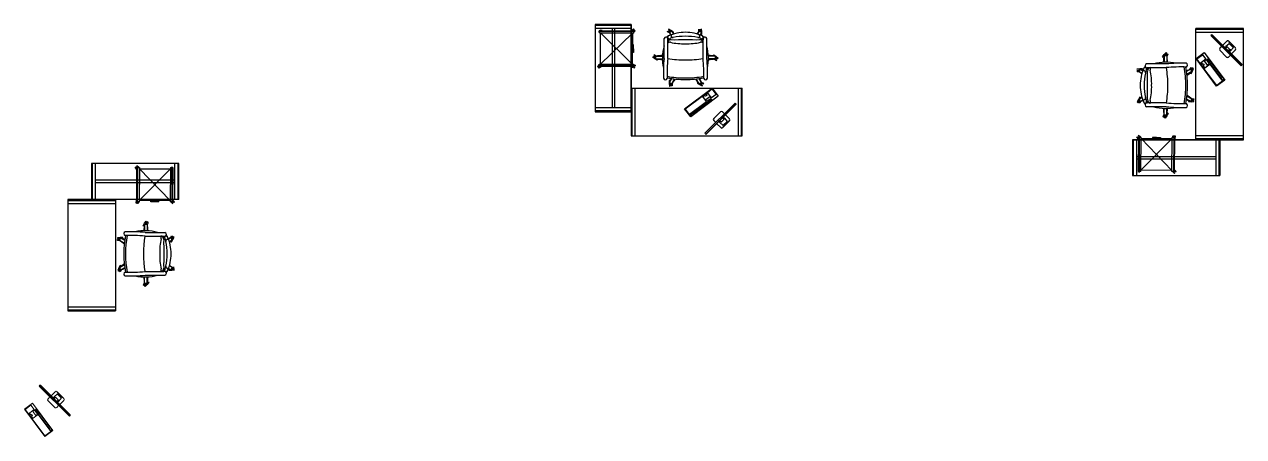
# Model space of a CAD drawing. Header units: inches. Extents: x 327481 to 195042051, y -335014 to 44773228.
# Drawn here: x 368519 to 369045, y -329409 to -329231 of the extents above; entities that cross this region are included whole.
import ezdxf

# ---------------------------------------------------------------- set-up
doc = ezdxf.new("R2010")
doc.units = ezdxf.units.IN
doc.header["$MEASUREMENT"] = 0
doc.layers.add('cad-block.com', color=250, linetype='Continuous')
doc.layers.add('furniture', color=251, linetype='Continuous', lineweight=13)

# ---------------------------------------------------------------- blocks, each defined once
blk = doc.blocks.new('furn040')
at = {"color": 0, "linetype": 'ByBlock', "ltscale": 100}
for p, q in [((-1394, 0), (-1394, -600)), ((-1394, 0), (-1394, -600)), ((6, 0), (-1394, 0)), ((6, 0), (-1394, 0)), ((-1382, 0), (-1382, -600)), ((-1344, 0), (-1344, -600)), ((-44, 0), (-44, -600)), ((-6, 0), (-6, -600)), ((6, -600), (6, 0)), ((-1089, -496), (-744, -238)), ((-957, -407), (-773, -270)), ((-763, -283), (-948, -420)), ((-944, -426), (-730, -267)), ((-773, -270), (-763, -283)), ((-755, -259), (-744, -250)), ((-747, -270), (-755, -259)), ((-735, -262), (-747, -270)), ((-744, -238), (-668, -340)), ((-744, -250), (-735, -262)), ((-730, -267), (-676, -339)), ((456, -300), (6, -300)), ((6, -300), (456, -300)), ((6, -300), (6, -700)), ((6, -700), (6, -300)), ((416, -300), (446, -300)), ((456, -700), (456, -300)), ((-668, -340), (-1014, -597)), ((-1013, -450), (-967, -415)), ((-1004, -462), (-1013, -450)), ((-958, -427), (-1004, -462)), ((-1001, -470), (-949, -432)), ((-933, -454), (-985, -492)), ((-967, -415), (-958, -427)), ((-948, -420), (-957, -407)), ((-949, -432), (-933, -454)), ((-890, -499), (-944, -426)), ((-676, -339), (-890, -499)), ((6, -312), (456, -312)), ((6, -350), (456, -350)), ((6, -410), (6, -440)), ((216, -700), (216, -350)), ((246, -700), (246, -350)), ((6, -600), (-1394, -600)), ((-1014, -597), (-1089, -496)), ((-1063, -517), (-1007, -475)), ((-1010, -588), (-1063, -517)), ((-954, -546), (-1010, -588)), ((-1007, -475), (-954, -546)), ((-985, -492), (-1001, -470)), ((-956, -531), (-939, -518)), ((-950, -540), (-956, -531)), ((-900, -503), (-950, -540)), ((-947, -508), (-932, -497)), ((-939, -518), (-947, -508)), ((-932, -497), (-924, -507)), ((-924, -507), (-907, -494)), ((-907, -494), (-900, -503)), ((-904, -660), (-898, -649)), ((-877, -675), (-904, -660)), ((-898, -649), (-888, -655)), ((-888, -629), (-893, -639)), ((-893, -639), (-883, -645)), ((-856, -643), (-888, -629)), ((-888, -655), (-878, -660)), ((-883, -645), (-873, -650)), ((-880, -669), (-850, -652)), ((-880, -669), (-852, -718)), ((-826, -661), (-856, -643)), ((-850, -652), (-814, -714)), ((-838, -668), (-832, -671)), ((-832, -671), (-826, -661)), ((-506, -652), (-542, -714)), ((-510, -626), (-499, -626)), ((-510, -657), (-510, -626)), ((-506, -652), (-476, -669)), ((-476, -669), (-505, -718)), ((-499, -626), (-498, -637)), ((-498, -637), (-498, -649)), ((-487, -625), (-487, -637)), ((-476, -625), (-487, -625)), ((-487, -637), (-486, -648)), ((-484, -688), (-484, -695)), ((-484, -695), (-473, -694)), ((-472, -659), (-476, -625)), ((-473, -694), (-472, -659)), ((6, -1400), (6, -700)), ((6, -700), (6, -1400)), ((216, -1350), (216, -700)), ((246, -1350), (246, -700)), ((456, -1400), (456, -700)), ((-47, -887), (-44, -876)), ((-23, -895), (-47, -887)), ((-44, -876), (-34, -879)), ((-38, -856), (-41, -866)), ((-41, -866), (-31, -869)), ((-8, -863), (-38, -856)), ((-34, -879), (-24, -882)), ((-31, -869), (-23, -871)), ((-23, -870), (407, -872)), ((-23, -900), (-23, -870)), ((-23, -880), (407, -882)), ((407, -902), (-23, -900)), ((-10, -1290), (-8, -900)), ((392, -902), (-10, -1290)), ((12, -870), (-8, -863)), ((-8, -900), (390, -1292)), ((380, -872), (407, -848)), ((392, -902), (390, -1292)), ((406, -863), (399, -870)), ((414, -856), (406, -863)), ((414, -871), (406, -878)), ((407, -848), (414, -856)), ((407, -894), (429, -871)), ((407, -872), (407, -902)), ((407, -894), (407, -894)), ((421, -864), (414, -871)), ((429, -871), (421, -864)), ((-1089, -975), (-1082, -966)), ((-1064, -998), (-1089, -975)), ((-1082, -966), (-1073, -973)), ((-1067, -948), (-1074, -957)), ((-1074, -957), (-1066, -964)), ((-1073, -973), (-1065, -980)), ((-1044, -965), (-1067, -948)), ((-1066, -964), (-1057, -972)), ((-1036, -1019), (-1064, -998)), ((-1052, -1001), (-1052, -966)), ((-1052, -966), (-968, -966)), ((-1052, -1001), (-968, -1001)), ((-1038, -1003), (-1029, -1011)), ((-1038, -1003), (-1038, -1003)), ((-1029, -1011), (-1036, -1019)), ((-948, -973), (-948, -1222)), ((-900, -973), (-900, -1208)), ((-456, -973), (-456, -1208)), ((-409, -973), (-409, -1222)), ((-305, -966), (-388, -966)), ((-305, -1001), (-388, -1001)), ((-331, -960), (-324, -950)), ((-325, -964), (-331, -960)), ((-324, -950), (-294, -968)), ((-311, -1002), (-285, -1017)), ((-305, -966), (-305, -1001)), ((-288, -1001), (-298, -995)), ((-294, -968), (-266, -988)), ((-282, -991), (-291, -985)), ((-279, -1007), (-288, -1001)), ((-285, -1017), (-279, -1007)), ((-272, -998), (-282, -991)), ((-266, -988), (-272, -998)), ((-24, -1045), (-9, -1045)), ((-24, -1095), (-24, -1045)), ((-24, -1095), (-24, -1095)), ((-24, -1095), (-24, -1095)), ((-24, -1095), (-24, -1145)), ((-24, -1145), (-9, -1145)), ((-884, -1273), (-884, -1308)), ((-872, -1273), (-884, -1273)), ((-884, -1308), (-881, -1343)), ((-880, -1299), (-862, -1268)), ((-850, -1316), (-880, -1299)), ((-872, -1280), (-872, -1273)), ((-870, -1331), (-870, -1319)), ((-869, -1342), (-870, -1331)), ((-858, -1330), (-859, -1319)), ((-858, -1342), (-858, -1330)), ((-850, -1316), (-829, -1279)), ((-846, -1311), (-846, -1341)), ((-525, -1296), (-530, -1307)), ((-530, -1307), (-500, -1324)), ((-506, -1316), (-528, -1279)), ((-519, -1300), (-525, -1296)), ((-476, -1299), (-506, -1316)), ((-500, -1324), (-469, -1339)), ((-476, -1299), (-494, -1268)), ((-474, -1323), (-483, -1318)), ((-479, -1293), (-453, -1308)), ((-468, -1313), (-478, -1308)), ((-463, -1328), (-474, -1323)), ((-469, -1339), (-463, -1328)), ((-458, -1318), (-468, -1313)), ((-453, -1308), (-458, -1318)), ((-25, -1298), (-47, -1321)), ((-47, -1321), (-39, -1328)), ((-39, -1328), (-32, -1321)), ((-32, -1321), (-25, -1314)), ((-32, -1336), (-24, -1328)), ((-25, -1343), (-32, -1336)), ((405, -1292), (-25, -1290)), ((-25, -1320), (-25, -1290)), ((405, -1312), (-25, -1310)), ((2, -1320), (-25, -1343)), ((405, -1322), (-25, -1320)), ((-24, -1328), (-17, -1321)), ((6, -1350), (456, -1350)), ((370, -1322), (389, -1328)), ((405, -1292), (405, -1322)), ((413, -1322), (405, -1320)), ((416, -1312), (406, -1310)), ((6, -1388), (456, -1388)), ((6, -1400), (456, -1400))]:
    blk.add_line(p, q, dxfattribs=at)
at = {"color": 0, "linetype": 'ByBlock'}
for p, q in [((-1314, -394), (-941, -20)), ((-1160, -134), (-1158, -136)), ((-1159, -134), (-1157, -136)), ((-1112, -166), (-1154, -129)), ((-1123, -102), (-1073, -152)), ((-933, -21), (-941, -20)), ((-1233, -211), (-1182, -262)), ((-1169, -222), (-1205, -180)), ((-1201, -175), (-1199, -177)), ((-1200, -175), (-1199, -176)), ((-1168, -276), (-1144, -300)), ((-1165, -204), (-1144, -224)), ((-1165, -204), (-1149, -220)), ((-1165, -204), (-1165, -204)), ((-1163, -206), (-1129, -172)), ((-1131, -170), (-1130, -169)), ((-1131, -170), (-1110, -190)), ((-1130, -169), (-1115, -185)), ((-1059, -167), (-1034, -191)), ((-1313, -401), (-1314, -394))]:
    blk.add_line(p, q, dxfattribs=at)
for points in [[(-1303, -411), (-923, -31), (-933, -21), (-1313, -401), (-1303, -411)], [(-1233, -187), (-1148, -102)], [(-1205, -180), (-1154, -129)], [(-1199, -177), (-1157, -136)], [(-1199, -176), (-1158, -136)], [(-1119, -300), (-1034, -215)]]:
    blk.add_lwpolyline(points, dxfattribs=at)
for points in [[(-1169, -222, 0.263666), (-1159, -227), (-1156, -226), (-1149, -220)], [(-1112, -166, -0.263666), (-1107, -175), (-1108, -179), (-1115, -185)]]:
    blk.add_lwpolyline(points, format="xyb", dxfattribs=at)
for centre, radius in [((-1190, -150), 1.73), ((-1180, -139), 1.73), ((-1170, -129), 1.73), ((-1159, -119), 1.73), ((-1230, -190), 1.73), ((-1220, -180), 1.73), ((-1210, -170), 1.73), ((-1200, -160), 1.73), ((-1144, -242), 1.14), ((-1093, -191), 1.14)]:
    blk.add_circle(centre, radius, dxfattribs=at)
at = {"color": 0, "linetype": 'ByBlock', "ltscale": 100}
blk.add_circle((191, -1096), 5, dxfattribs=at)
at = {"color": 0, "linetype": 'ByBlock', "ltscale": 0.7}
blk.add_circle((191, -1096), 5, dxfattribs=at)
at = {"color": 0, "linetype": 'ByBlock'}
for centre, start, end in [((-1135, -114), 45, 135), ((-1220, -199), 135, 225), ((-1131, -288), 225, 315), ((-1046, -203), 315, 45)]:
    blk.add_arc(centre, 17.2, start, end, dxfattribs=at)
at = {"color": 0, "linetype": 'ByBlock', "ltscale": 100}
for centre, radius, start, end in [((-931, -730), 25, 23.3646, 166.0119), ((1175, -781), 2131, 178.4583, 185.1431), ((1253, -780), 2162, 178.4274, 185.1186), ((-678, -2045), 1318, 90, 100.0809), ((-678, -2045), 1338, 90, 99.9112), ((1031, 124), 2069, 202.5522, 204.0646), ((-865, -660), 13.3, 30, 210), ((-865, -660), 5.78, 30, 210), ((-2492, -1909), 2069, 35.3389, 37.4478), ((-678, -2045), 1338, 80.0888, 90), ((-678, -2045), 1318, 79.9191, 90), ((1136, -1909), 2069, 142.5522, 144.6611), ((-491, -660), 13.3, 330, 150), ((-2387, 124), 2069, 335.9354, 337.4478), ((-491, -660), 5.78, 330, 150), ((-2610, -780), 2162, 354.8814, 1.5726), ((-425, -730), 25, 13.9881, 156.6354), ((-2531, -781), 2131, 354.8569, 1.5417), ((-366, -974), 602, 167.935, 195.1126), ((-990, -974), 602, 344.8874, 12.065), ((-12, -880), 12.1, 154.715, 204.8272), ((-12, -880), 12.1, 55.7375, 123.8046), ((395, -882), 12.1, 55.7375, 123.8046), ((-1052, -984), 13.3, 90, 270), ((-1052, -984), 5.78, 90, 270), ((-784, -3018), 2069, 95.1232, 97.4478), ((-784, 1050), 2069, 262.5522, 264.9), ((-678, -2271), 1318, 90, 99.7142), ((-678, -2271), 1318, 80.2858, 90), ((-573, 1050), 2069, 275.1, 277.4478), ((-573, -3018), 2069, 82.5522, 84.8768), ((-305, -984), 13.3, 270, 90), ((-305, -984), 5.78, 270, 90), ((-923, -1216), 25, 193.9881, 271.9852), ((-925, -1216), 25.7, 268.5806, 17.7975), ((-882, -1239), 20.1, 67.8258, 236.3114), ((-877, -1148), 28.4, 210.9998, 288.2701), ((-846, -1178), 54.2, 179.478, 228.8422), ((-859, -1165), 43, 196.9411, 273.1092), ((-821, -1142), 94.8, 235.4751, 262.4619), ((-701, -1942), 785, 88.3552, 102.2414), ((-802, -3862), 2654, 87.3318, 91.193), ((-555, -3862), 2654, 88.807, 92.6682), ((-655, -1942), 785, 77.7586, 91.6448), ((-536, -1142), 94.8, 277.5381, 304.5249), ((-497, -1165), 43, 266.8908, 343.0589), ((-480, -1148), 28.4, 251.7299, 329.0002), ((-474, -1239), 20.1, 303.6886, 112.1742), ((-510, -1178), 54.2, 311.1578, 0.522), ((-431, -1216), 25.7, 162.2025, 271.4194), ((-433, -1216), 25, 268.0148, 346.0119), ((-874, -1224), 36.8, 198.6123, 238.7576), ((-679, -774), 527, 245.9635, 270.0368), ((1031, -2092), 2069, 156.4846, 157.4478), ((-865, -1307), 13.3, 150, 330), ((-865, -1307), 5.78, 150, 330), ((-841, -1255), 20.1, 67.8258, 236.3114), ((-2492, -58), 2069, 322.5522, 323.7681), ((-667, -325), 926, 259.6746, 269.3108), ((-689, -325), 926, 270.6892, 280.3254), ((-678, -774), 527, 269.9632, 294.0365), ((1136, -58), 2069, 216.2319, 217.4478), ((-516, -1255), 20.1, 303.6886, 112.1742), ((-491, -1307), 13.3, 210, 30), ((-491, -1307), 5.78, 210, 30), ((-2387, -2092), 2069, 22.5522, 23.5154), ((-482, -1224), 36.8, 301.2424, 341.3877), ((-13, -1310), 12.1, 235.7375, 303.8046), ((394, -1312), 12.1, 235.7375, 303.8046), ((394, -1312), 12.1, 334.715, 24.8272)]:
    blk.add_arc(centre, radius, start, end, dxfattribs=at)
blk = doc.blocks.new('sdfghj')
at = {"color": 0, "linetype": 'ByBlock', "ltscale": 100}
for p, q in [((368545.64, -329393.89), (368549.12, -329391.3)), ((368549.12, -329391.3), (368557.95, -329403.15)), ((368554.47, -329405.75), (368545.64, -329393.89)), ((368546.05, -329393.9), (368546.44, -329393.61)), ((368546.34, -329394.29), (368546.05, -329393.9)), ((368546.73, -329394), (368546.34, -329394.29)), ((368546.44, -329393.61), (368546.73, -329394)), ((368546.61, -329393.42), (368549.1, -329391.56)), ((368552.07, -329400.75), (368546.61, -329393.42)), ((368546.73, -329394.89), (368547.15, -329394.57)), ((368551.43, -329401.2), (368546.73, -329394.89)), ((368547.15, -329394.57), (368551.85, -329400.88)), ((368549.1, -329391.56), (368554.57, -329398.9)), ((368551.85, -329400.88), (368551.43, -329401.2)), ((368551.7, -329401.53), (368552.11, -329401.23)), ((368552.89, -329403.13), (368551.7, -329401.53)), ((368554.57, -329398.9), (368552.07, -329400.75)), ((368552.11, -329401.23), (368553.3, -329402.82)), ((368552.28, -329400.95), (368553.02, -329400.4)), ((368553.59, -329402.7), (368552.28, -329400.95)), ((368553.02, -329400.4), (368554.33, -329402.16)), ((368553.74, -329402.91), (368556.17, -329401.1)), ((368554.41, -329399.49), (368554.71, -329399.26)), ((368554.85, -329400.08), (368554.41, -329399.49)), ((368554.5, -329400.34), (368554.85, -329400.08)), ((368554.88, -329400.85), (368554.5, -329400.34)), ((368554.71, -329399.26), (368555.97, -329400.96)), ((368555.23, -329400.6), (368554.88, -329400.85)), ((368555.67, -329401.19), (368555.23, -329400.6)), ((368555.97, -329400.96), (368555.67, -329401.19)), ((368556.17, -329401.1), (368557.62, -329403.04)), ((368553.3, -329402.82), (368552.89, -329403.13)), ((368554.33, -329402.16), (368553.59, -329402.7)), ((368555.19, -329404.85), (368553.74, -329402.91)), ((368557.95, -329403.15), (368554.47, -329405.75)), ((368557.62, -329403.04), (368555.19, -329404.85))]:
    blk.add_line(p, q, dxfattribs=at)
at = {"color": 0, "linetype": 'ByBlock'}
for p, q in [((368538.18, -329400.39), (368538.16, -329400.64)), ((368550.97, -329413.45), (368538.16, -329400.64)), ((368540.96, -329406.91), (368542.69, -329405.17)), ((368543.15, -329406.52), (368541.89, -329407.98)), ((368543.18, -329404.69), (368544.01, -329403.85)), ((368543.28, -329407.14), (368543.81, -329406.61)), ((368543.29, -329407.16), (368543.28, -329407.14)), ((368543.29, -329407.16), (368543.98, -329406.46)), ((368544.52, -329408.25), (368543.36, -329407.09)), ((368542.06, -329408.14), (368542.12, -329408.07)), ((368542.07, -329408.15), (368542.12, -329408.1)), ((368543.46, -329409.54), (368543.51, -329409.49)), ((368543.47, -329409.56), (368543.54, -329409.49)), ((368545.09, -329408.46), (368543.64, -329409.72)), ((368544.46, -329408.32), (368545.15, -329407.63)), ((368544.47, -329408.34), (368544.46, -329408.32)), ((368544.47, -329408.34), (368545, -329407.8)), ((368544.7, -329410.65), (368546.44, -329408.92)), ((368546.92, -329408.43), (368547.76, -329407.6)), ((368551.23, -329413.43), (368550.97, -329413.45))]:
    blk.add_line(p, q, dxfattribs=at)
for points in [[(368551.57, -329413.08), (368538.53, -329400.04), (368538.18, -329400.39), (368551.23, -329413.43), (368551.57, -329413.08)], [(368547.76, -329406.77), (368544.84, -329403.85)], [(368543.87, -329410.65), (368540.96, -329407.74)], [(368543.64, -329409.72), (368541.89, -329407.98)], [(368543.54, -329409.49), (368542.12, -329408.07)], [(368543.51, -329409.49), (368542.12, -329408.1)]]:
    blk.add_lwpolyline(points, dxfattribs=at)
for points in [[(368543.15, -329406.52, -0.263666), (368543.48, -329406.36), (368543.59, -329406.39), (368543.81, -329406.61)], [(368545.09, -329408.46, 0.263666), (368545.25, -329408.13), (368545.22, -329408.02), (368545, -329407.8)]]:
    blk.add_lwpolyline(points, format="xyb", dxfattribs=at)
for centre, radius in [((368544.01, -329405.86), 0.0392), ((368541.55, -329408.15), 0.0592), ((368541.9, -329408.49), 0.0592), ((368542.25, -329408.84), 0.0592), ((368542.59, -329409.19), 0.0592), ((368542.94, -329409.54), 0.0592), ((368543.29, -329409.88), 0.0592), ((368543.63, -329410.23), 0.0592), ((368543.98, -329410.58), 0.0592), ((368545.75, -329407.6), 0.0392)]:
    blk.add_circle(centre, radius, dxfattribs=at)
for centre, start, end in [((368541.38, -329407.32), 135, 225), ((368544.43, -329404.27), 45, 135), ((368547.34, -329407.18), 315, 45), ((368544.29, -329410.24), 225, 315)]:
    blk.add_arc(centre, 0.589, start, end, dxfattribs=at)

msp = doc.modelspace()

# ---------------------------------------------------------------- linework, layer by layer
at = {"color": 0, "linetype": 'ByBlock', "ltscale": 100}
for p, q in [((368547.752, -329291.459), (368547.752, -329306.887)), ((368585.466, -329291.459), (368547.752, -329291.459)), ((368548.163, -329306.887), (368548.163, -329291.459)), ((368549.466, -329306.887), (368549.466, -329291.459)), ((368583.752, -329306.887), (368583.752, -329291.459)), ((368585.055, -329306.887), (368585.055, -329291.459)), ((368585.466, -329306.887), (368585.466, -329291.459)), ((368566.555, -329293.152), (368566.814, -329292.901)), ((368567.349, -329294.059), (368566.555, -329293.152)), ((368566.814, -329292.901), (368567.064, -329293.16)), ((368567.064, -329293.16), (368567.306, -329293.41)), ((368567.331, -329292.401), (368567.072, -329292.651)), ((368567.072, -329292.651), (368567.323, -329292.91)), ((368567.294, -329307.887), (368567.353, -329293.144)), ((368567.323, -329292.91), (368567.564, -329293.16)), ((368568.121, -329293.14), (368567.331, -329292.401)), ((368567.353, -329293.144), (368568.381, -329293.148)), ((368567.637, -329307.888), (368567.696, -329293.145)), ((368568.127, -329293.147), (368568.121, -329293.14)), ((368568.381, -329293.148), (368568.322, -329307.891)), ((368568.324, -329307.377), (368581.751, -329293.716)), ((368568.379, -329293.662), (368581.751, -329293.716)), ((368568.379, -329293.662), (368581.696, -329307.43)), ((368581.753, -329293.202), (368581.694, -329307.944)), ((368581.753, -329293.202), (368582.781, -329293.206)), ((368582.462, -329292.837), (368582.366, -329293.171)), ((368582.438, -329293.204), (368582.379, -329307.947)), ((368582.781, -329293.206), (368582.722, -329307.948)), ((368582.808, -329292.936), (368582.731, -329293.206)), ((368582.776, -329294.422), (368583.008, -329293.742)), ((368583.752, -329298.659), (368549.466, -329298.659)), ((368583.752, -329299.687), (368549.466, -329299.687)), ((368537.466, -329306.887), (368537.466, -329354.887)), ((368585.466, -329306.887), (368537.466, -329306.887)), ((368558.038, -329306.887), (368558.038, -329354.887)), ((368567.299, -329306.671), (368567.067, -329307.35)), ((368582.726, -329307.034), (368583.52, -329307.941)), ((368537.466, -329307.299), (368558.038, -329307.299)), ((368537.466, -329308.602), (368558.038, -329308.602)), ((368567.067, -329307.35), (368566.822, -329308.403)), ((368566.822, -329308.403), (368567.168, -329308.502)), ((368567.168, -329308.502), (368567.267, -329308.156)), ((368567.267, -329308.156), (368567.344, -329307.887)), ((368568.322, -329307.891), (368567.294, -329307.887)), ((368567.514, -329308.601), (368567.613, -329308.255)), ((368567.861, -329308.7), (368567.514, -329308.601)), ((368567.613, -329308.255), (368567.709, -329307.921)), ((368568.136, -329307.89), (368567.861, -329308.7)), ((368581.696, -329307.43), (368568.324, -329307.377)), ((368573.294, -329307.911), (368573.296, -329307.396)), ((368576.722, -329307.924), (368573.294, -329307.911)), ((368575.008, -329307.918), (368575.008, -329307.918)), ((368576.722, -329307.924), (368576.724, -329307.41)), ((368582.722, -329307.948), (368581.694, -329307.944)), ((368581.954, -329307.953), (368582.744, -329308.692)), ((368582.752, -329308.183), (368582.511, -329307.933)), ((368582.744, -329308.692), (368583.003, -329308.442)), ((368583.003, -329308.442), (368582.752, -329308.183)), ((368583.011, -329307.932), (368582.769, -329307.683)), ((368583.261, -329308.191), (368583.011, -329307.932)), ((368583.52, -329307.941), (368583.261, -329308.191)), ((368570.054, -329318.217), (368570.645, -329317.185)), ((368570.601, -329317.537), (368571.789, -329317.537)), ((368570.601, -329317.537), (368570.601, -329320.391)), ((368570.645, -329317.185), (368571.335, -329316.216)), ((368571.455, -329316.763), (368571.249, -329317.085)), ((368571.335, -329316.216), (368571.669, -329316.43)), ((368571.669, -329316.43), (368571.455, -329316.763)), ((368571.789, -329316.977), (368571.583, -329317.299)), ((368572.002, -329316.643), (368571.789, -329316.977)), ((368571.789, -329317.537), (368571.789, -329320.409)), ((368571.818, -329317.762), (368572.336, -329316.856)), ((368572.336, -329316.856), (368572.002, -329316.643)), ((368570.388, -329318.431), (368570.054, -329318.217)), ((368570.513, -329318.235), (368570.388, -329318.431)), ((368570.809, -329321.103), (368579.378, -329321.103)), ((368570.809, -329322.723), (368578.876, -329322.723)), ((368581.781, -329323.513), (368582.306, -329322.613)), ((368582.306, -329322.613), (368582.657, -329322.795)), ((368582.657, -329322.795), (368582.475, -329323.146)), ((368583.009, -329322.977), (368582.827, -329323.328)), ((368583.36, -329323.159), (368583.009, -329322.977)), ((368560.074, -329323.288), (368558.89, -329323.401)), ((368558.89, -329323.401), (368558.908, -329323.797)), ((368558.908, -329323.797), (368559.303, -329323.779)), ((368558.926, -329324.193), (368559.322, -329324.175)), ((368558.944, -329324.588), (368558.926, -329324.193)), ((368559.987, -329324.592), (368558.944, -329324.588)), ((368559.303, -329323.779), (368559.685, -329323.762)), ((368559.322, -329324.175), (368559.703, -329324.157)), ((368559.807, -329324.455), (368560.401, -329323.426)), ((368559.807, -329324.455), (368561.939, -329325.686)), ((368561.263, -329323.293), (368560.074, -329323.288)), ((368560.401, -329323.426), (368562.089, -329324.401)), ((368561.049, -329323.699), (368561.281, -329323.689)), ((368561.281, -329323.689), (368561.263, -329323.293)), ((368581.99, -329323.426), (368580.944, -329324.03)), ((368582.584, -329324.455), (368581.327, -329325.18)), ((368582.023, -329324.88), (368581.916, -329325.087)), ((368581.916, -329325.087), (368582.268, -329325.269)), ((368581.99, -329323.426), (368582.584, -329324.455)), ((368582.268, -329325.269), (368582.867, -329324.241)), ((368582.475, -329323.146), (368582.299, -329323.486)), ((368582.827, -329323.328), (368582.651, -329323.668)), ((368582.867, -329324.241), (368583.36, -329323.159)), ((368559.524, -329336.448), (368559.03, -329337.53)), ((368559.03, -329337.53), (368559.381, -329337.712)), ((368559.381, -329337.712), (368559.564, -329337.36)), ((368560.123, -329335.42), (368559.524, -329336.448)), ((368559.564, -329337.36), (368559.739, -329337.021)), ((368559.733, -329337.894), (368559.915, -329337.542)), ((368560.085, -329338.076), (368559.733, -329337.894)), ((368559.807, -329336.234), (368561.939, -329335.002)), ((368560.401, -329337.262), (368559.807, -329336.234)), ((368559.915, -329337.542), (368560.091, -329337.203)), ((368560.61, -329337.175), (368560.085, -329338.076)), ((368560.474, -329335.602), (368560.123, -329335.42)), ((368560.367, -329335.809), (368560.474, -329335.602)), ((368560.401, -329337.262), (368562.089, -329336.288)), ((368570.809, -329337.965), (368578.876, -329337.965)), ((368581.99, -329337.262), (368580.944, -329336.659)), ((368581.341, -329336.989), (368581.109, -329337)), ((368581.109, -329337), (368581.127, -329337.396)), ((368581.127, -329337.396), (368582.316, -329337.4)), ((368582.584, -329336.234), (368581.327, -329335.508)), ((368582.584, -329336.234), (368581.99, -329337.262)), ((368582.316, -329337.4), (368583.501, -329337.287)), ((368582.404, -329336.096), (368583.446, -329336.1)), ((368583.069, -329336.514), (368582.687, -329336.531)), ((368583.087, -329336.91), (368582.705, -329336.927)), ((368583.464, -329336.496), (368583.069, -329336.514)), ((368583.482, -329336.891), (368583.087, -329336.91)), ((368570.568, -329342.898), (368569.975, -329343.677)), ((368569.975, -329343.677), (368570.278, -329343.933)), ((368570.278, -329343.933), (368570.533, -329343.63)), ((368570.533, -329343.63), (368570.78, -329343.337)), ((368570.581, -329344.188), (368570.836, -329343.885)), ((368570.601, -329343.152), (368570.601, -329340.298)), ((368571.789, -329343.152), (368570.601, -329343.152)), ((368570.809, -329339.585), (368579.378, -329339.585)), ((368570.836, -329343.885), (368571.083, -329343.593)), ((368571.695, -329343.572), (368570.884, -329344.443)), ((368572.415, -329342.626), (368571.695, -329343.572)), ((368571.789, -329343.152), (368571.789, -329340.279)), ((368571.849, -329342.683), (368571.857, -329342.674)), ((368571.857, -329342.674), (368572.112, -329342.371)), ((368572.112, -329342.371), (368572.415, -329342.626)), ((368570.884, -329344.443), (368570.581, -329344.188)), ((368537.466, -329353.173), (368558.038, -329353.173)), ((368537.466, -329354.476), (368558.038, -329354.476)), ((368537.466, -329354.887), (368558.038, -329354.887))]:
    msp.add_line(p, q, dxfattribs=at)
msp.add_circle((368575.038, -329300.546), 0.171, dxfattribs=at)
at = {"color": 0, "linetype": 'ByBlock', "ltscale": 0.7}
msp.add_circle((368575.038, -329300.546), 0.171, dxfattribs=at)
at = {"color": 0, "linetype": 'ByBlock', "ltscale": 100}
for centre, radius, start, end in [((368567.694, -329293.552), 0.414, 145.73755, 213.80459), ((368582.437, -329293.579), 0.414, 64.71498, 114.82716), ((368582.437, -329293.579), 0.414, 325.73755, 33.80459), ((368567.638, -329307.513), 0.414, 145.73755, 213.80459), ((368567.638, -329307.513), 0.414, 244.71498, 294.82716), ((368582.381, -329307.54), 0.414, 325.73755, 33.80459), ((368640.93, -329326.731), 70.927, 172.55222, 174.87684), ((368571.195, -329317.537), 0.455, 0, 180), ((368571.195, -329317.537), 0.198, 0, 180), ((368501.46, -329326.731), 70.927, 5.09998, 7.44778), ((368562.501, -329321.668), 0.858, 103.98809, 246.63537), ((368607.567, -329330.344), 45.865, 170.08875, 189.91127), ((368564.195, -329396.562), 74.134, 84.88138, 91.57256), ((368564.26, -329393.874), 73.066, 84.85691, 91.54173), ((368607.567, -329330.344), 45.179, 169.91905, 190.08093), ((368570.873, -329341.043), 20.654, 74.88745, 102.06495), ((368615.314, -329330.344), 45.179, 170.28579, 189.71423), ((368576.824, -329323.536), 0.975, 341.72987, 59.00022), ((368577.404, -329324.133), 1.473, 356.89079, 73.05887), ((368577.85, -329324.581), 1.857, 41.1578, 90.52196), ((368579.146, -329321.883), 0.883, 252.20246, 1.41942), ((368579.938, -329323.358), 0.689, 33.68855, 202.17418), ((368579.171, -329321.936), 0.858, 358.01481, 76.01191), ((368579.432, -329323.63), 1.262, 31.24237, 71.38769), ((368564.016, -329330.333), 18.061, 359.96325, 24.03654), ((368560.104, -329323.941), 0.455, 60, 240), ((368602.933, -329268.145), 70.927, 232.55222, 234.66109), ((368560.104, -329323.941), 0.198, 60, 240), ((368533.198, -329388.93), 70.927, 65.93538, 67.44778), ((368604.054, -329329.549), 26.916, 167.75862, 181.64476), ((368669.866, -329326.108), 91.01, 178.80698, 182.6682), ((368576.622, -329325.461), 3.25, 7.53809, 34.52487), ((368580.482, -329324.774), 0.689, 33.68855, 202.17418), ((368548.601, -329330.726), 31.757, 0.68924, 10.32538), ((368609.192, -329388.93), 70.927, 112.55222, 113.51537), ((368539.457, -329268.145), 70.927, 306.23187, 307.44778), ((368582.287, -329323.941), 0.455, 300, 120), ((368582.287, -329323.941), 0.198, 300, 120), ((368604.054, -329331.14), 26.916, 178.35524, 192.24138), ((368669.866, -329334.581), 91.01, 177.3318, 181.19302), ((368548.601, -329329.962), 31.757, 349.67462, 359.31076), ((368564.016, -329330.356), 18.061, 335.96346, 0.03675), ((368560.104, -329336.748), 0.455, 120, 300), ((368602.933, -329392.543), 70.927, 125.33891, 127.44778), ((368560.104, -329336.748), 0.198, 120, 300), ((368533.198, -329271.759), 70.927, 292.55222, 294.06462), ((368562.501, -329339.021), 0.858, 113.36463, 256.01191), ((368564.195, -329264.127), 74.134, 268.42744, 275.11862), ((368576.824, -329337.152), 0.975, 300.99978, 18.27013), ((368577.404, -329336.556), 1.473, 286.94113, 3.10921), ((368577.85, -329336.108), 1.857, 269.47804, 318.8422), ((368579.146, -329338.806), 0.883, 358.58058, 107.79754), ((368579.938, -329337.33), 0.689, 157.82582, 326.31145), ((368576.622, -329335.228), 3.25, 325.47513, 352.46191), ((368579.171, -329338.753), 0.858, 283.98809, 1.98519), ((368580.482, -329335.914), 0.689, 157.82582, 326.31145), ((368579.432, -329337.058), 1.262, 288.61231, 328.75763), ((368609.192, -329271.759), 70.927, 246.48463, 247.44778), ((368539.457, -329392.543), 70.927, 52.55222, 53.76813), ((368582.287, -329336.748), 0.455, 240, 60), ((368582.287, -329336.748), 0.198, 240, 60), ((368564.26, -329266.814), 73.066, 268.45827, 275.14309), ((368570.873, -329319.646), 20.654, 257.93505, 285.11255), ((368640.93, -329333.958), 70.927, 185.12316, 187.44778), ((368571.195, -329343.152), 0.455, 180, 0), ((368571.195, -329343.152), 0.198, 180, 0), ((368501.46, -329333.958), 70.927, 352.55222, 354.90002)]:
    msp.add_arc(centre, radius, start, end, dxfattribs=at)

# ---------------------------------------------------------------- block references
at = {"layer": 'cad-block.com', "xscale": 0.03428571428571429, "yscale": 0.03428571428571429, "zscale": 0.03428571428571429}
for p, rotation in [((368780.746, -329279.459), 180), ((369044.841, -329280.968), 270)]:
    msp.add_blockref('furn040', p, dxfattribs=dict(at, rotation=rotation))
at = {"layer": 'furniture', "lineweight": 0, "rotation": 180}
msp.add_blockref('sdfghj', (737076.716, -658800.425), dxfattribs=at)

doc.saveas('drawing.dxf')
